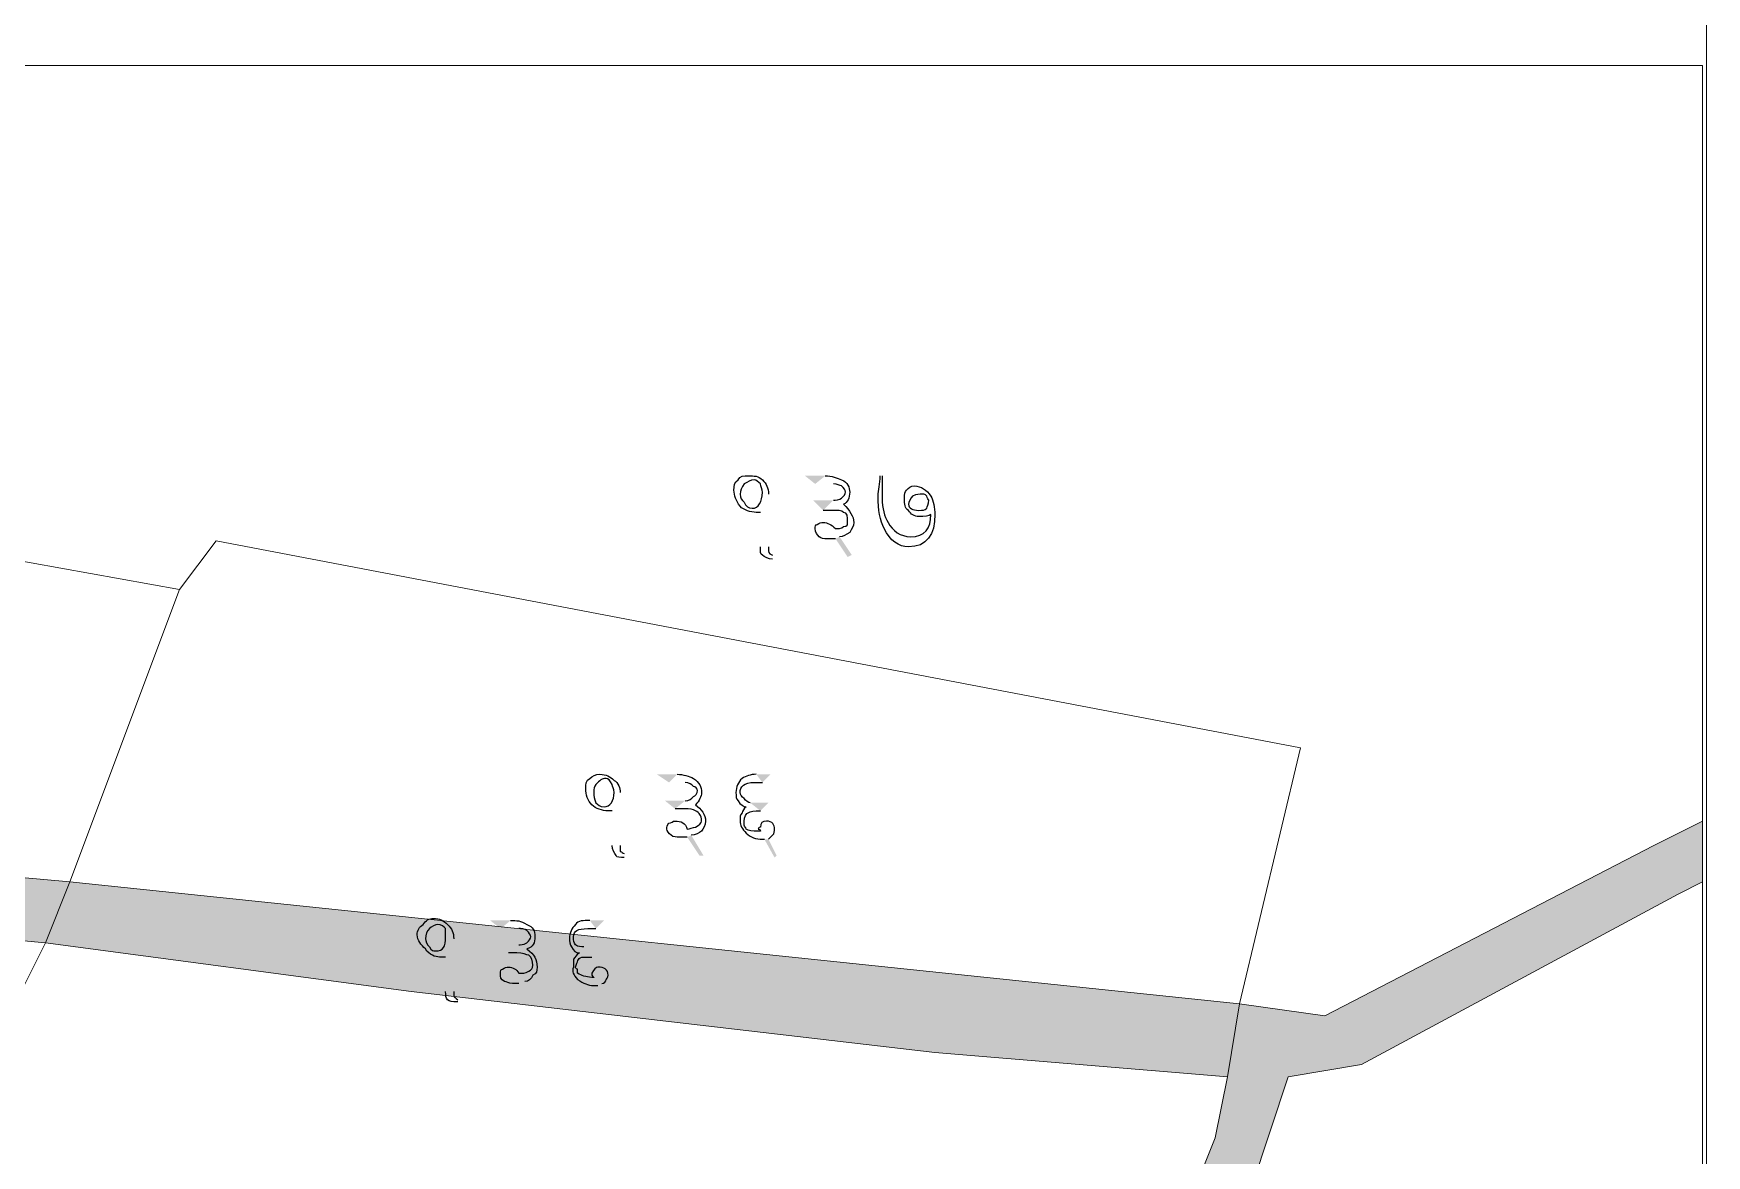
# Model space of a CAD drawing. Header units: inches. Extents: x 2 to 197762, y -33236 to 9.
# Drawn here: x 106914 to 107601, y -14534 to -14074 of the extents above; entities that cross this region are included whole.
import ezdxf

# ---------------------------------------------------------------- set-up
doc = ezdxf.new("R2010")
doc.units = ezdxf.units.IN
doc.header["$LTSCALE"] = 5
doc.header["$MEASUREMENT"] = 0
doc.layers.add('PDF_Geometry', color=7, linetype='Continuous')
doc.layers.add('PDF_Solid Fills', color=7, linetype='Continuous')

msp = doc.modelspace()

# ---------------------------------------------------------------- hatches: boundary and pattern name
at = {"layer": 'PDF_Solid Fills', "true_color": 0xc3c3c3, "transparency": 33554531}
h = msp.add_hatch(color=9, dxfattribs=at)
h.paths.add_polyline_path([(106694.44, -15126.79), (106604.44, -15721.79), (106569.44, -15706.79), (106524.44, -16036.79), (106479.44, -16016.79), (106579.44, -15311.79), (106609.44, -15086.79), (106614.44, -15086.79)], flags=0)
h.paths.add_polyline_path([(106664.44, -15091.79), (106894.44, -15206.79), (107119.44, -15326.79), (107144.44, -15336.79), (107159.44, -15346.79), (107419.44, -15361.79), (107574.44, -15371.79), (107599.44, -15371.79), (107599.44, -15411.79), (107444.44, -15396.79), (107224.44, -15376.79), (107149.44, -15366.79), (107144.44, -15366.79), (106954.44, -15266.79), (106724.44, -15146.79), (106694.44, -15126.79), (106614.44, -15086.79), (106609.44, -15086.79), (106399.44, -15036.79), (106154.44, -14981.79), (105919.44, -14936.79), (105889.44, -14921.79), (105639.44, -14811.79), (105609.44, -14796.79), (105449.44, -14726.79), (105379.44, -14696.79), (105389.44, -14671.79), (105664.44, -14796.79), (105924.44, -14911.79), (106029.44, -14936.79), (106259.44, -14981.79), (106479.44, -15031.79), (106624.44, -15071.79)], flags=0)
h.paths.add_polyline_path([(105234.44, -14616.79), (105219.44, -14646.79), (105164.44, -14746.79), (105149.44, -14861.79), (105124.44, -15061.79), (105129.44, -15086.79), (105154.44, -15206.79), (105194.44, -15206.79), (105214.44, -15296.79), (105274.44, -15571.79), (105314.44, -15636.79), (105409.44, -15811.79), (105524.44, -15976.79), (105574.44, -16051.79), (105599.44, -16246.79), (105624.44, -16436.79), (105614.44, -16621.79), (105629.44, -16691.79), (105924.44, -16711.79), (105979.44, -16761.79), (106374.44, -16806.79), (106534.44, -16811.79), (106829.44, -16821.79), (106949.44, -16826.79), (106954.44, -16826.79), (107099.44, -16801.79), (107164.44, -16781.79), (107374.44, -16721.79), (107424.44, -16706.79), (107599.44, -16706.79), (107599.44, -16756.79), (107179.44, -16816.79), (107159.44, -16816.79), (107134.44, -16821.79), (107129.44, -16826.79), (106989.44, -16851.79), (106774.44, -16851.79), (106704.44, -16851.79), (106459.44, -16851.79), (106429.44, -16851.79), (106194.44, -16826.79), (105994.44, -16806.79), (105949.44, -16796.79), (105954.44, -17081.79), (105949.44, -17331.79), (105999.44, -17421.79), (105939.44, -17421.79), (105879.44, -17301.79), (105889.44, -17116.79), (105894.44, -17071.79), (105899.44, -16751.79), (105729.44, -16741.79), (105574.44, -16731.79), (105594.44, -16681.79), (105584.44, -16676.79), (105579.44, -16501.79), (105574.44, -16356.79), (105569.44, -16306.79), (105534.44, -16106.79), (105494.44, -16056.79), (105374.44, -15956.79), (105284.44, -15966.79), (105179.44, -15981.79), (105004.44, -16006.79), (104924.44, -16006.79), (104819.44, -16061.79), (104654.44, -16046.79), (104364.44, -16021.79), (103959.44, -15986.79), (103864.44, -15961.79), (103864.44, -15826.79), (103994.44, -15841.79), (104104.44, -15841.79), (104109.44, -15911.79), (104154.44, -15916.79), (104374.44, -15946.79), (104484.44, -15951.79), (104634.44, -15956.79), (104909.44, -15971.79), (104914.44, -15971.79), (104969.44, -15951.79), (105364.44, -15916.79), (105214.44, -15581.79), (105214.44, -15576.79), (105079.44, -15226.79), (105054.44, -15216.79), (105029.44, -15036.79), (105069.44, -15031.79), (105059.44, -14881.79), (105069.44, -14741.79), (105079.44, -14621.79), (105064.44, -14576.79)], flags=0)
h.paths.add_polyline_path([(107409.44, -14471.79), (107404.44, -14501.79), (107284.44, -14491.79), (107069.44, -14466.79), (106919.44, -14446.79), (106929.44, -14421.79)], flags=0)
h.paths.add_polyline_path([(106929.44, -14421.79), (106919.44, -14446.79), (106864.44, -14441.79), (106614.44, -14381.79), (106569.44, -14351.79), (106574.44, -14326.79), (106634.44, -14361.79), (106874.44, -14416.79)], flags=0)
h.paths.add_polyline_path([(107599.44, -14421.79), (107589.44, -14426.79), (107459.44, -14496.79), (107429.44, -14501.79), (107414.44, -14546.79), (107409.44, -14556.79), (107359.44, -14736.79), (107359.44, -14766.79), (107329.44, -14836.79), (107314.44, -14876.79), (107159.44, -15296.79), (107144.44, -15336.79), (107119.44, -15326.79), (107174.44, -15196.79), (107184.44, -15141.79), (107194.44, -15111.79), (107239.44, -15006.79), (107309.44, -14836.79), (107324.44, -14796.79), (107319.44, -14791.79), (107349.44, -14651.79), (107399.44, -14526.79), (107404.44, -14501.79), (107409.44, -14471.79), (107444.44, -14476.79), (107579.44, -14406.79), (107599.44, -14396.79)], flags=0)
h.paths.add_polyline_path([(103864.44, -14636.79), (103899.44, -14651.79), (104019.44, -14691.79), (104204.44, -14746.79), (104479.44, -14801.79), (104474.44, -14821.79), (104529.44, -14871.79), (104594.44, -14881.79), (104739.44, -14896.79), (104739.44, -14936.79), (104494.44, -14901.79), (104484.44, -14866.79), (104464.44, -14856.79), (104274.44, -14811.79), (104224.44, -14806.79), (104114.44, -14761.79), (104074.44, -14746.79), (103864.44, -14666.79)], flags=0)
h.paths.add_polyline_path([(103864.44, -17336.79), (103909.44, -17361.79), (104019.44, -17381.79), (104229.44, -17421.79), (103904.44, -17421.79), (103864.44, -17411.79)], flags=0)
h.paths.add_polyline_path([(105549.44, -14296.79), (105384.44, -14576.79), (105429.44, -14596.79), (105389.44, -14671.79), (105379.44, -14696.79), (105234.44, -14616.79), (105064.44, -14576.79), (105024.44, -14521.79), (104974.44, -14471.79), (104914.44, -14416.79), (104734.44, -14276.79), (104609.44, -14181.79), (104324.44, -14116.79), (104199.44, -14086.79), (104814.44, -14086.79), (104999.44, -14241.79), (104999.44, -14251.79), (105339.44, -14401.79), (105469.44, -14116.79), (105479.44, -14086.79), (105484.44, -14086.79), (105609.44, -14086.79), (105549.44, -14231.79), (105569.44, -14251.79)], flags=0)
h.paths.add_polyline_path([(106574.44, -14326.79), (106569.44, -14351.79), (106404.44, -14251.79), (106219.44, -14261.79), (106049.44, -14251.79), (105969.44, -14246.79), (105949.44, -14206.79), (105889.44, -14086.79), (105914.44, -14086.79), (105994.44, -14221.79), (106184.44, -14241.79), (106399.44, -14221.79)], flags=0)
h = msp.add_hatch(color=9, dxfattribs=at)
h.paths.add_polyline_path([(106694.44, -15126.79), (106604.44, -15721.79), (106569.44, -15706.79), (106524.44, -16036.79), (106479.44, -16016.79), (106579.44, -15311.79), (106609.44, -15086.79), (106614.44, -15086.79)], flags=0)
h.paths.add_polyline_path([(106664.44, -15091.79), (106894.44, -15206.79), (107119.44, -15326.79), (107144.44, -15336.79), (107159.44, -15346.79), (107419.44, -15361.79), (107574.44, -15371.79), (107599.44, -15371.79), (107599.44, -15411.79), (107444.44, -15396.79), (107224.44, -15376.79), (107149.44, -15366.79), (107144.44, -15366.79), (106954.44, -15266.79), (106724.44, -15146.79), (106694.44, -15126.79), (106614.44, -15086.79), (106609.44, -15086.79), (106399.44, -15036.79), (106154.44, -14981.79), (105919.44, -14936.79), (105889.44, -14921.79), (105639.44, -14811.79), (105609.44, -14796.79), (105449.44, -14726.79), (105379.44, -14696.79), (105389.44, -14671.79), (105664.44, -14796.79), (105924.44, -14911.79), (106029.44, -14936.79), (106259.44, -14981.79), (106479.44, -15031.79), (106624.44, -15071.79)], flags=0)
h.paths.add_polyline_path([(105234.44, -14616.79), (105219.44, -14646.79), (105164.44, -14746.79), (105149.44, -14861.79), (105124.44, -15061.79), (105129.44, -15086.79), (105154.44, -15206.79), (105194.44, -15206.79), (105214.44, -15296.79), (105274.44, -15571.79), (105314.44, -15636.79), (105409.44, -15811.79), (105524.44, -15976.79), (105574.44, -16051.79), (105599.44, -16246.79), (105624.44, -16436.79), (105614.44, -16621.79), (105629.44, -16691.79), (105924.44, -16711.79), (105979.44, -16761.79), (106374.44, -16806.79), (106534.44, -16811.79), (106829.44, -16821.79), (106949.44, -16826.79), (106954.44, -16826.79), (107099.44, -16801.79), (107164.44, -16781.79), (107374.44, -16721.79), (107424.44, -16706.79), (107599.44, -16706.79), (107599.44, -16756.79), (107179.44, -16816.79), (107159.44, -16816.79), (107134.44, -16821.79), (107129.44, -16826.79), (106989.44, -16851.79), (106774.44, -16851.79), (106704.44, -16851.79), (106459.44, -16851.79), (106429.44, -16851.79), (106194.44, -16826.79), (105994.44, -16806.79), (105949.44, -16796.79), (105954.44, -17081.79), (105949.44, -17331.79), (105999.44, -17421.79), (105939.44, -17421.79), (105879.44, -17301.79), (105889.44, -17116.79), (105894.44, -17071.79), (105899.44, -16751.79), (105729.44, -16741.79), (105574.44, -16731.79), (105594.44, -16681.79), (105584.44, -16676.79), (105579.44, -16501.79), (105574.44, -16356.79), (105569.44, -16306.79), (105534.44, -16106.79), (105494.44, -16056.79), (105374.44, -15956.79), (105284.44, -15966.79), (105179.44, -15981.79), (105004.44, -16006.79), (104924.44, -16006.79), (104819.44, -16061.79), (104654.44, -16046.79), (104364.44, -16021.79), (103959.44, -15986.79), (103864.44, -15961.79), (103864.44, -15826.79), (103994.44, -15841.79), (104104.44, -15841.79), (104109.44, -15911.79), (104154.44, -15916.79), (104374.44, -15946.79), (104484.44, -15951.79), (104634.44, -15956.79), (104909.44, -15971.79), (104914.44, -15971.79), (104969.44, -15951.79), (105364.44, -15916.79), (105214.44, -15581.79), (105214.44, -15576.79), (105079.44, -15226.79), (105054.44, -15216.79), (105029.44, -15036.79), (105069.44, -15031.79), (105059.44, -14881.79), (105069.44, -14741.79), (105079.44, -14621.79), (105064.44, -14576.79)], flags=0)
h.paths.add_polyline_path([(107409.44, -14471.79), (107404.44, -14501.79), (107284.44, -14491.79), (107069.44, -14466.79), (106919.44, -14446.79), (106929.44, -14421.79)], flags=0)
h.paths.add_polyline_path([(106929.44, -14421.79), (106919.44, -14446.79), (106864.44, -14441.79), (106614.44, -14381.79), (106569.44, -14351.79), (106574.44, -14326.79), (106634.44, -14361.79), (106874.44, -14416.79)], flags=0)
h.paths.add_polyline_path([(107599.44, -14421.79), (107589.44, -14426.79), (107459.44, -14496.79), (107429.44, -14501.79), (107414.44, -14546.79), (107409.44, -14556.79), (107359.44, -14736.79), (107359.44, -14766.79), (107329.44, -14836.79), (107314.44, -14876.79), (107159.44, -15296.79), (107144.44, -15336.79), (107119.44, -15326.79), (107174.44, -15196.79), (107184.44, -15141.79), (107194.44, -15111.79), (107239.44, -15006.79), (107309.44, -14836.79), (107324.44, -14796.79), (107319.44, -14791.79), (107349.44, -14651.79), (107399.44, -14526.79), (107404.44, -14501.79), (107409.44, -14471.79), (107444.44, -14476.79), (107579.44, -14406.79), (107599.44, -14396.79)], flags=0)
h.paths.add_polyline_path([(103864.44, -14636.79), (103899.44, -14651.79), (104019.44, -14691.79), (104204.44, -14746.79), (104479.44, -14801.79), (104474.44, -14821.79), (104529.44, -14871.79), (104594.44, -14881.79), (104739.44, -14896.79), (104739.44, -14936.79), (104494.44, -14901.79), (104484.44, -14866.79), (104464.44, -14856.79), (104274.44, -14811.79), (104224.44, -14806.79), (104114.44, -14761.79), (104074.44, -14746.79), (103864.44, -14666.79)], flags=0)
h.paths.add_polyline_path([(103864.44, -17336.79), (103909.44, -17361.79), (104019.44, -17381.79), (104229.44, -17421.79), (103904.44, -17421.79), (103864.44, -17411.79)], flags=0)
h.paths.add_polyline_path([(105549.44, -14296.79), (105384.44, -14576.79), (105429.44, -14596.79), (105389.44, -14671.79), (105379.44, -14696.79), (105234.44, -14616.79), (105064.44, -14576.79), (105024.44, -14521.79), (104974.44, -14471.79), (104914.44, -14416.79), (104734.44, -14276.79), (104609.44, -14181.79), (104324.44, -14116.79), (104199.44, -14086.79), (104814.44, -14086.79), (104999.44, -14241.79), (104999.44, -14251.79), (105339.44, -14401.79), (105469.44, -14116.79), (105479.44, -14086.79), (105484.44, -14086.79), (105609.44, -14086.79), (105549.44, -14231.79), (105569.44, -14251.79)], flags=0)
h.paths.add_polyline_path([(106574.44, -14326.79), (106569.44, -14351.79), (106404.44, -14251.79), (106219.44, -14261.79), (106049.44, -14251.79), (105969.44, -14246.79), (105949.44, -14206.79), (105889.44, -14086.79), (105914.44, -14086.79), (105994.44, -14221.79), (106184.44, -14241.79), (106399.44, -14221.79)], flags=0)
at = {"layer": 'PDF_Solid Fills', "transparency": 33554559}
h = msp.add_hatch(color=256, dxfattribs=at)
h.paths.add_polyline_path([(107216.11, -14262.62), (107216.11, -14284.29)], flags=0)
h.paths.add_polyline_path([(107217.78, -14287.62), (107217.78, -14289.29)], flags=0)
h.paths.add_polyline_path([(107235.28, -14258.45), (107231.11, -14255.12), (107239.44, -14255.12)], flags=0)
h.paths.add_polyline_path([(107245.28, -14280.12), (107250.28, -14287.62), (107248.61, -14288.45), (107243.61, -14280.95)], flags=0)
h.paths.add_polyline_path([(107238.61, -14269.29), (107234.44, -14265.12), (107242.78, -14265.12)], flags=0)
h.paths.add_polyline_path([(107261.94, -14255.12), (107262.78, -14255.12)], flags=0)
h.paths.add_polyline_path([(107282.78, -14270.95), (107282.78, -14270.95)], flags=0)
h = msp.add_hatch(color=256, dxfattribs=at)
h.paths.add_polyline_path([(107155.28, -14385.12), (107155.28, -14406.79)], flags=0)
h.paths.add_polyline_path([(107156.94, -14410.12), (107156.94, -14411.79)], flags=0)
h.paths.add_polyline_path([(107175.28, -14380.95), (107170.28, -14377.62), (107178.61, -14377.62)], flags=0)
h.paths.add_polyline_path([(107184.44, -14402.62), (107189.44, -14410.95), (107187.78, -14410.95), (107182.78, -14403.45)], flags=0)
h.paths.add_polyline_path([(107177.78, -14391.79), (107173.61, -14388.45), (107181.94, -14388.45)], flags=0)
h.paths.add_polyline_path([(107213.61, -14380.95), (107216.94, -14377.62), (107211.11, -14377.62)], flags=0)
h.paths.add_polyline_path([(107214.44, -14404.29), (107218.61, -14411.79), (107219.44, -14410.95), (107216.11, -14404.29)], flags=0)
h.paths.add_polyline_path([(107212.78, -14392.62), (107216.11, -14389.29), (107208.61, -14389.29)], flags=0)
h = msp.add_hatch(color=256, dxfattribs=at)
h.paths.add_polyline_path([(107086.94, -14445.12), (107086.94, -14466.79)], flags=0)
h.paths.add_polyline_path([(107088.61, -14470.12), (107088.61, -14470.95)], flags=0)
h.paths.add_polyline_path([(107106.11, -14440.95), (107101.94, -14437.62), (107110.28, -14437.62)], flags=0)
h.paths.add_polyline_path([(107116.11, -14462.62), (107121.11, -14470.12), (107119.44, -14470.95), (107113.61, -14463.45)], flags=0)
h.paths.add_polyline_path([(107109.44, -14450.95), (107105.28, -14447.62), (107113.61, -14447.62)], flags=0)
h.paths.add_polyline_path([(107145.28, -14440.95), (107148.61, -14437.62), (107142.78, -14437.62)], flags=0)
h.paths.add_polyline_path([(107146.11, -14464.29), (107150.28, -14470.95), (107151.11, -14470.12), (107147.78, -14463.45)], flags=0)
h.paths.add_polyline_path([(107143.61, -14452.62), (107146.94, -14448.45), (107140.28, -14448.45)], flags=0)

# ---------------------------------------------------------------- linework, layer by layer
at = {"layer": 'PDF_Geometry', "lineweight": 13}
msp.add_lwpolyline([(103863.61, -13751.79), (107601.11, -13751.79), (107601.11, -17423.45), (103863.61, -17423.45)], close=True, dxfattribs=at)
at = {"layer": 'PDF_Geometry', "lineweight": 9}
for points in [[(107599.44, -14396.79), (107579.44, -14406.79), (107444.44, -14476.79), (107409.44, -14471.79), (107434.44, -14366.79), (106989.44, -14281.79), (106974.44, -14301.79), (106779.44, -14266.79), (106604.44, -14236.79), (106574.44, -14326.79), (106399.44, -14221.79), (106184.44, -14241.79), (105994.44, -14221.79), (105914.44, -14086.79), (105929.44, -14086.79), (107599.44, -14086.79)], [(107599.44, -14396.79), (107579.44, -14406.79), (107444.44, -14476.79), (107409.44, -14471.79), (107434.44, -14366.79), (106989.44, -14281.79), (106974.44, -14301.79), (106779.44, -14266.79), (106604.44, -14236.79), (106574.44, -14326.79), (106399.44, -14221.79), (106184.44, -14241.79), (105994.44, -14221.79), (105914.44, -14086.79), (105929.44, -14086.79), (107599.44, -14086.79)], [(106974.44, -14301.79), (106929.44, -14421.79), (106874.44, -14416.79), (106634.44, -14361.79), (106574.44, -14326.79), (106604.44, -14236.79), (106779.44, -14266.79)], [(106974.44, -14301.79), (106929.44, -14421.79), (106874.44, -14416.79), (106634.44, -14361.79), (106574.44, -14326.79), (106604.44, -14236.79), (106779.44, -14266.79)], [(107409.44, -14471.79), (106929.44, -14421.79), (106974.44, -14301.79), (106989.44, -14281.79), (107434.44, -14366.79)], [(107409.44, -14471.79), (106929.44, -14421.79), (106974.44, -14301.79), (106989.44, -14281.79), (107434.44, -14366.79)], [(106929.44, -14421.79), (106919.44, -14446.79), (106864.44, -14441.79), (106614.44, -14381.79), (106569.44, -14351.79), (106574.44, -14326.79), (106634.44, -14361.79), (106874.44, -14416.79)], [(106929.44, -14421.79), (106919.44, -14446.79), (106864.44, -14441.79), (106614.44, -14381.79), (106569.44, -14351.79), (106574.44, -14326.79), (106634.44, -14361.79), (106874.44, -14416.79)], [(106919.44, -14446.79), (106909.44, -14466.79), (106844.44, -14626.79), (106844.44, -14636.79), (106654.44, -14596.79), (106504.44, -14561.79), (106499.44, -14561.79), (106569.44, -14351.79), (106614.44, -14381.79), (106864.44, -14441.79)], [(106919.44, -14446.79), (106909.44, -14466.79), (106844.44, -14626.79), (106844.44, -14636.79), (106654.44, -14596.79), (106504.44, -14561.79), (106499.44, -14561.79), (106569.44, -14351.79), (106614.44, -14381.79), (106864.44, -14441.79)], [(107409.44, -14471.79), (107404.44, -14501.79), (107284.44, -14491.79), (107069.44, -14466.79), (106919.44, -14446.79), (106929.44, -14421.79)], [(107409.44, -14471.79), (107404.44, -14501.79), (107284.44, -14491.79), (107069.44, -14466.79), (106919.44, -14446.79), (106929.44, -14421.79)], [(107599.44, -14671.79), (107414.44, -14546.79), (107429.44, -14501.79), (107459.44, -14496.79), (107589.44, -14426.79), (107599.44, -14421.79)], [(107599.44, -14671.79), (107414.44, -14546.79), (107429.44, -14501.79), (107459.44, -14496.79), (107589.44, -14426.79), (107599.44, -14421.79)], [(107404.44, -14501.79), (107399.44, -14526.79), (107349.44, -14651.79), (107319.44, -14791.79), (107324.44, -14796.79), (107309.44, -14836.79), (107094.44, -14756.79), (107099.44, -14731.79), (106839.44, -14646.79), (106844.44, -14636.79), (106844.44, -14626.79), (106909.44, -14466.79), (106919.44, -14446.79), (107069.44, -14466.79), (107284.44, -14491.79)], [(107404.44, -14501.79), (107399.44, -14526.79), (107349.44, -14651.79), (107319.44, -14791.79), (107324.44, -14796.79), (107309.44, -14836.79), (107094.44, -14756.79), (107099.44, -14731.79), (106839.44, -14646.79), (106844.44, -14636.79), (106844.44, -14626.79), (106909.44, -14466.79), (106919.44, -14446.79), (107069.44, -14466.79), (107284.44, -14491.79)]]:
    msp.add_lwpolyline(points, close=True, dxfattribs=at)
msp.add_lwpolyline([(107349.44, -14651.79), (107399.44, -14526.79), (107404.44, -14501.79), (107409.44, -14471.79), (107444.44, -14476.79), (107579.44, -14406.79), (107599.44, -14396.79), (107599.44, -14421.79), (107589.44, -14426.79), (107459.44, -14496.79), (107429.44, -14501.79), (107414.44, -14546.79)], dxfattribs=at)
msp.add_lwpolyline([(107349.44, -14651.79), (107399.44, -14526.79), (107404.44, -14501.79), (107409.44, -14471.79), (107444.44, -14476.79), (107579.44, -14406.79), (107599.44, -14396.79), (107599.44, -14421.79), (107589.44, -14426.79), (107459.44, -14496.79), (107429.44, -14501.79), (107414.44, -14546.79)], dxfattribs=at)
at = {"layer": 'PDF_Geometry', "lineweight": 25}
for points in [[(107203.61, -14256.79), (107204.44, -14255.12), (107206.11, -14255.12), (107207.78, -14255.12)], [(107207.78, -14255.12), (107210.28, -14255.12), (107211.94, -14255.12), (107213.61, -14256.79)], [(107239.44, -14255.12), (107241.94, -14255.12), (107244.44, -14255.95), (107246.11, -14256.79)], [(107261.11, -14263.45), (107261.11, -14260.95), (107261.94, -14258.45), (107261.94, -14255.12)], [(107262.78, -14255.12), (107262.78, -14255.95), (107262.78, -14257.62), (107262.78, -14259.29)], [(107201.94, -14260.95), (107201.94, -14259.29), (107201.94, -14257.62), (107203.61, -14256.79)], [(107204.44, -14267.62), (107202.78, -14265.12), (107201.94, -14263.45), (107201.94, -14260.95)], [(107206.11, -14258.45), (107205.28, -14260.12), (107204.44, -14260.95), (107204.44, -14262.62)], [(107210.28, -14256.79), (107208.61, -14256.79), (107207.78, -14257.62), (107206.11, -14258.45)], [(107209.44, -14268.45), (107211.94, -14268.45), (107213.61, -14265.95), (107213.61, -14261.79)], [(107212.78, -14258.45), (107211.94, -14257.62), (107211.11, -14256.79), (107210.28, -14256.79)], [(107213.61, -14261.79), (107213.61, -14260.95), (107212.78, -14259.29), (107212.78, -14258.45)], [(107213.61, -14256.79), (107215.28, -14258.45), (107216.11, -14260.12), (107216.11, -14262.62)], [(107246.11, -14259.29), (107245.28, -14259.29), (107244.44, -14258.45), (107242.78, -14258.45)], [(107246.11, -14256.79), (107248.61, -14257.62), (107249.44, -14260.12), (107249.44, -14261.79)], [(107247.78, -14261.79), (107247.78, -14260.95), (107246.94, -14260.12), (107246.11, -14259.29)], [(107246.11, -14264.29), (107246.94, -14263.45), (107247.78, -14262.62), (107247.78, -14261.79)], [(107249.44, -14261.79), (107249.44, -14264.29), (107248.61, -14265.95), (107246.94, -14266.79)], [(107262.78, -14259.29), (107262.78, -14261.79), (107262.78, -14263.45), (107262.78, -14264.29)], [(107271.94, -14264.29), (107271.94, -14262.62), (107271.94, -14261.79), (107272.78, -14260.95)], [(107272.78, -14260.95), (107273.61, -14260.12), (107274.44, -14259.29), (107276.11, -14259.29)], [(107276.11, -14259.29), (107278.61, -14259.29), (107281.11, -14260.95), (107282.78, -14263.45)], [(107204.44, -14262.62), (107204.44, -14264.29), (107205.28, -14265.12), (107206.11, -14265.95)], [(107211.11, -14270.12), (107208.61, -14270.12), (107206.11, -14269.29), (107204.44, -14267.62)], [(107206.11, -14265.95), (107206.94, -14267.62), (107207.78, -14268.45), (107209.44, -14268.45)], [(107242.78, -14265.12), (107243.61, -14265.12), (107245.28, -14265.12), (107246.11, -14264.29)], [(107246.94, -14266.79), (107249.44, -14269.29), (107251.11, -14271.79), (107251.11, -14274.29)], [(107263.61, -14276.79), (107261.94, -14273.45), (107261.11, -14269.29), (107261.11, -14263.45)], [(107262.78, -14264.29), (107262.78, -14268.45), (107263.61, -14271.79), (107265.28, -14274.29)], [(107273.61, -14269.29), (107271.94, -14268.45), (107271.94, -14266.79), (107271.94, -14264.29)], [(107275.28, -14263.45), (107274.44, -14264.29), (107273.61, -14265.95), (107273.61, -14266.79)], [(107273.61, -14266.79), (107273.61, -14268.45), (107275.28, -14269.29), (107277.78, -14269.29)], [(107279.44, -14262.62), (107277.78, -14262.62), (107276.94, -14262.62), (107275.28, -14263.45)], [(107277.78, -14269.29), (107279.44, -14269.29), (107280.28, -14269.29), (107281.11, -14268.45)], [(107281.11, -14263.45), (107280.28, -14262.62), (107280.28, -14262.62), (107279.44, -14262.62)], [(107281.94, -14265.12), (107281.94, -14265.12), (107281.11, -14264.29), (107281.11, -14263.45)], [(107281.11, -14268.45), (107281.11, -14267.62), (107281.94, -14266.79), (107281.94, -14265.12)], [(107282.78, -14263.45), (107283.61, -14265.12), (107284.44, -14268.45), (107284.44, -14270.95)], [(107212.78, -14270.12), (107211.94, -14270.12), (107211.11, -14270.12), (107211.11, -14270.12)], [(107235.28, -14276.79), (107235.28, -14275.95), (107235.28, -14275.12), (107236.11, -14275.12)], [(107236.11, -14275.12), (107236.94, -14274.29), (107237.78, -14274.29), (107238.61, -14274.29)], [(107240.28, -14269.29), (107239.44, -14269.29), (107238.61, -14269.29), (107238.61, -14269.29)], [(107238.61, -14274.29), (107240.28, -14274.29), (107241.94, -14275.12), (107243.61, -14276.79)], [(107241.94, -14269.29), (107241.94, -14269.29), (107241.11, -14269.29), (107240.28, -14269.29)], [(107246.94, -14270.12), (107246.11, -14269.29), (107244.44, -14269.29), (107241.94, -14269.29)], [(107248.61, -14274.29), (107248.61, -14271.79), (107248.61, -14270.12), (107246.94, -14270.12)], [(107246.94, -14275.95), (107248.61, -14275.95), (107248.61, -14275.12), (107248.61, -14274.29)], [(107251.11, -14274.29), (107251.11, -14275.95), (107250.28, -14276.79), (107249.44, -14278.45)], [(107265.28, -14274.29), (107266.94, -14277.62), (107270.28, -14280.12), (107274.44, -14280.12)], [(107277.78, -14271.79), (107276.11, -14271.79), (107274.44, -14270.95), (107273.61, -14269.29)], [(107284.44, -14270.95), (107284.44, -14279.29), (107281.11, -14284.29), (107273.61, -14284.29)], [(107274.44, -14280.12), (107280.28, -14280.12), (107282.78, -14276.79), (107282.78, -14270.95)], [(107282.78, -14270.95), (107281.94, -14271.79), (107280.28, -14271.79), (107277.78, -14271.79)], [(107236.94, -14280.12), (107236.11, -14279.29), (107235.28, -14278.45), (107235.28, -14276.79)], [(107240.28, -14280.95), (107238.61, -14280.95), (107237.78, -14280.95), (107236.94, -14280.12)], [(107243.61, -14280.95), (107242.78, -14280.95), (107241.11, -14280.95), (107240.28, -14280.95)], [(107243.61, -14276.79), (107244.44, -14276.79), (107246.11, -14276.79), (107246.94, -14275.95)], [(107249.44, -14278.45), (107247.78, -14279.29), (107246.94, -14280.12), (107245.28, -14280.12)], [(107273.61, -14284.29), (107269.44, -14284.29), (107266.11, -14281.79), (107263.61, -14276.79)], [(107213.61, -14287.62), (107212.78, -14287.62), (107212.78, -14285.95), (107212.78, -14284.29)], [(107217.78, -14289.29), (107216.11, -14289.29), (107214.44, -14288.45), (107213.61, -14287.62)], [(107216.11, -14284.29), (107216.11, -14285.12), (107216.11, -14285.95), (107216.11, -14285.95)], [(107216.11, -14285.95), (107216.11, -14286.79), (107216.94, -14287.62), (107217.78, -14287.62)], [(107142.78, -14379.29), (107143.61, -14378.45), (107145.28, -14377.62), (107146.94, -14377.62)], [(107146.94, -14377.62), (107149.44, -14377.62), (107151.11, -14378.45), (107152.78, -14380.12)], [(107178.61, -14377.62), (107181.11, -14377.62), (107183.61, -14378.45), (107185.28, -14379.29)], [(107211.11, -14377.62), (107208.61, -14377.62), (107206.94, -14378.45), (107205.28, -14379.29)], [(107141.11, -14383.45), (107141.11, -14381.79), (107141.11, -14380.12), (107142.78, -14379.29)], [(107143.61, -14390.12), (107141.94, -14388.45), (107141.11, -14385.95), (107141.11, -14383.45)], [(107145.28, -14381.79), (107144.44, -14382.62), (107144.44, -14383.45), (107144.44, -14385.12)], [(107144.44, -14385.12), (107144.44, -14386.79), (107144.44, -14387.62), (107145.28, -14389.29)], [(107149.44, -14379.29), (107147.78, -14379.29), (107146.94, -14380.12), (107145.28, -14381.79)], [(107148.61, -14390.95), (107151.11, -14390.95), (107152.78, -14388.45), (107152.78, -14385.12)], [(107151.94, -14381.79), (107151.11, -14380.12), (107150.28, -14379.29), (107149.44, -14379.29)], [(107152.78, -14385.12), (107152.78, -14383.45), (107151.94, -14382.62), (107151.94, -14381.79)], [(107152.78, -14380.12), (107154.44, -14380.95), (107155.28, -14383.45), (107155.28, -14385.12)], [(107185.28, -14382.62), (107184.44, -14381.79), (107183.61, -14380.95), (107181.94, -14380.95)], [(107185.28, -14379.29), (107187.78, -14380.95), (107188.61, -14382.62), (107188.61, -14385.12)], [(107186.94, -14384.29), (107186.94, -14383.45), (107186.11, -14382.62), (107185.28, -14382.62)], [(107185.28, -14386.79), (107186.11, -14386.79), (107186.94, -14385.12), (107186.94, -14384.29)], [(107188.61, -14385.12), (107188.61, -14386.79), (107187.78, -14388.45), (107186.11, -14390.12)], [(107205.28, -14379.29), (107203.61, -14380.95), (107202.78, -14382.62), (107202.78, -14385.12)], [(107202.78, -14385.12), (107202.78, -14386.79), (107202.78, -14387.62), (107203.61, -14388.45)], [(107204.44, -14385.12), (107204.44, -14382.62), (107206.11, -14380.95), (107210.28, -14380.95)], [(107206.11, -14387.62), (107205.28, -14386.79), (107204.44, -14385.95), (107204.44, -14385.12)], [(107210.28, -14380.95), (107211.11, -14380.95), (107211.11, -14380.95), (107211.94, -14380.95)], [(107211.94, -14380.95), (107212.78, -14380.95), (107213.61, -14380.95), (107213.61, -14380.95)], [(107150.28, -14392.62), (107147.78, -14392.62), (107145.28, -14391.79), (107143.61, -14390.12)], [(107145.28, -14389.29), (107146.11, -14390.12), (107146.94, -14390.95), (107148.61, -14390.95)], [(107179.44, -14391.79), (107178.61, -14391.79), (107178.61, -14391.79), (107177.78, -14391.79)], [(107181.94, -14391.79), (107181.11, -14391.79), (107180.28, -14391.79), (107179.44, -14391.79)], [(107181.94, -14388.45), (107183.61, -14388.45), (107184.44, -14387.62), (107185.28, -14386.79)], [(107186.11, -14392.62), (107185.28, -14391.79), (107183.61, -14391.79), (107181.94, -14391.79)], [(107186.11, -14390.12), (107188.61, -14391.79), (107190.28, -14394.29), (107190.28, -14396.79)], [(107203.61, -14388.45), (107204.44, -14390.12), (107206.11, -14390.95), (107206.94, -14390.95)], [(107206.94, -14390.95), (107206.11, -14391.79), (107205.28, -14392.62), (107205.28, -14393.45)], [(107208.61, -14389.29), (107207.78, -14389.29), (107206.94, -14388.45), (107206.11, -14387.62)], [(107151.94, -14392.62), (107151.11, -14392.62), (107150.28, -14392.62), (107150.28, -14392.62)], [(107174.44, -14400.12), (107174.44, -14399.29), (107174.44, -14398.45), (107175.28, -14397.62)], [(107175.28, -14397.62), (107176.11, -14397.62), (107176.94, -14396.79), (107177.78, -14396.79)], [(107177.78, -14396.79), (107180.28, -14396.79), (107181.94, -14397.62), (107182.78, -14400.12)], [(107182.78, -14400.12), (107183.61, -14400.12), (107185.28, -14399.29), (107186.11, -14399.29)], [(107188.61, -14396.79), (107188.61, -14394.29), (107187.78, -14393.45), (107186.11, -14392.62)], [(107186.11, -14399.29), (107187.78, -14398.45), (107188.61, -14397.62), (107188.61, -14396.79)], [(107190.28, -14396.79), (107190.28, -14398.45), (107189.44, -14400.12), (107188.61, -14400.95)], [(107205.28, -14393.45), (107204.44, -14394.29), (107204.44, -14395.12), (107204.44, -14396.79)], [(107204.44, -14396.79), (107204.44, -14398.45), (107205.28, -14400.12), (107206.94, -14401.79)], [(107206.11, -14396.79), (107206.11, -14395.12), (107206.94, -14393.45), (107207.78, -14393.45)], [(107206.11, -14398.45), (107206.11, -14397.62), (107206.11, -14397.62), (107206.11, -14396.79)], [(107206.94, -14400.12), (107206.94, -14399.29), (107206.11, -14399.29), (107206.11, -14398.45)], [(107207.78, -14393.45), (107208.61, -14392.62), (107210.28, -14392.62), (107212.78, -14392.62)], [(107212.78, -14399.29), (107211.94, -14399.29), (107211.94, -14400.12), (107211.94, -14400.12)], [(107215.28, -14396.79), (107213.61, -14396.79), (107212.78, -14397.62), (107212.78, -14399.29)], [(107218.61, -14400.12), (107218.61, -14398.45), (107217.78, -14396.79), (107215.28, -14396.79)], [(107176.11, -14402.62), (107175.28, -14401.79), (107174.44, -14400.95), (107174.44, -14400.12)], [(107179.44, -14403.45), (107178.61, -14403.45), (107176.94, -14403.45), (107176.11, -14402.62)], [(107182.78, -14403.45), (107181.94, -14403.45), (107181.11, -14403.45), (107179.44, -14403.45)], [(107188.61, -14400.95), (107187.78, -14401.79), (107186.11, -14402.62), (107184.44, -14402.62)], [(107211.94, -14400.95), (107209.44, -14400.95), (107207.78, -14400.95), (107206.94, -14400.12)], [(107206.94, -14401.79), (107208.61, -14403.45), (107211.11, -14404.29), (107213.61, -14404.29)], [(107211.94, -14400.12), (107211.94, -14400.12), (107212.78, -14400.12), (107212.78, -14400.95)], [(107212.78, -14400.95), (107212.78, -14400.95), (107212.78, -14400.95), (107211.94, -14400.95)], [(107213.61, -14404.29), (107213.61, -14404.29), (107213.61, -14404.29), (107214.44, -14404.29)], [(107216.11, -14404.29), (107216.94, -14403.45), (107217.78, -14402.62), (107217.78, -14402.62)], [(107217.78, -14402.62), (107218.61, -14401.79), (107218.61, -14400.95), (107218.61, -14400.12)], [(107153.61, -14410.95), (107152.78, -14410.12), (107151.94, -14408.45), (107151.94, -14406.79)], [(107156.94, -14411.79), (107155.28, -14411.79), (107153.61, -14411.79), (107153.61, -14410.95)], [(107155.28, -14406.79), (107155.28, -14408.45), (107155.28, -14408.45), (107155.28, -14409.29)], [(107155.28, -14409.29), (107156.11, -14409.29), (107156.11, -14410.12), (107156.94, -14410.12)], [(107071.94, -14443.45), (107071.94, -14441.79), (107072.78, -14440.12), (107074.44, -14439.29)], [(107074.44, -14439.29), (107075.28, -14437.62), (107076.94, -14436.79), (107078.61, -14436.79)], [(107080.28, -14439.29), (107079.44, -14439.29), (107077.78, -14440.12), (107076.94, -14440.95)], [(107078.61, -14436.79), (107081.11, -14436.79), (107082.78, -14437.62), (107084.44, -14439.29)], [(107083.61, -14440.95), (107082.78, -14440.12), (107081.94, -14439.29), (107080.28, -14439.29)], [(107084.44, -14439.29), (107086.11, -14440.95), (107086.94, -14442.62), (107086.94, -14445.12)], [(107110.28, -14437.62), (107112.78, -14437.62), (107114.44, -14437.62), (107116.94, -14439.29)], [(107116.94, -14439.29), (107119.44, -14440.12), (107120.28, -14441.79), (107120.28, -14444.29)], [(107136.94, -14439.29), (107135.28, -14440.95), (107134.44, -14442.62), (107134.44, -14445.12)], [(107142.78, -14437.62), (107140.28, -14437.62), (107137.78, -14437.62), (107136.94, -14439.29)], [(107075.28, -14449.29), (107073.61, -14447.62), (107071.94, -14445.95), (107071.94, -14443.45)], [(107076.94, -14440.95), (107076.11, -14441.79), (107075.28, -14443.45), (107075.28, -14445.12)], [(107075.28, -14445.12), (107075.28, -14445.95), (107076.11, -14447.62), (107076.94, -14448.45)], [(107079.44, -14450.12), (107082.78, -14450.12), (107083.61, -14448.45), (107083.61, -14444.29)], [(107083.61, -14444.29), (107083.61, -14443.45), (107083.61, -14441.79), (107083.61, -14440.95)], [(107116.94, -14441.79), (107116.11, -14440.95), (107114.44, -14440.95), (107113.61, -14440.95)], [(107113.61, -14447.62), (107114.44, -14447.62), (107115.28, -14447.62), (107116.94, -14446.79)], [(107118.61, -14444.29), (107118.61, -14443.45), (107117.78, -14442.62), (107116.94, -14441.79)], [(107120.28, -14444.29), (107120.28, -14446.79), (107119.44, -14448.45), (107116.94, -14449.29)], [(107116.94, -14446.79), (107117.78, -14445.95), (107118.61, -14445.12), (107118.61, -14444.29)], [(107134.44, -14445.12), (107134.44, -14445.95), (107134.44, -14447.62), (107135.28, -14448.45)], [(107136.11, -14444.29), (107136.11, -14441.79), (107137.78, -14440.95), (107141.94, -14440.95)], [(107136.94, -14447.62), (107136.11, -14446.79), (107136.11, -14445.95), (107136.11, -14444.29)], [(107141.94, -14440.95), (107141.94, -14440.95), (107142.78, -14440.95), (107143.61, -14440.95)], [(107143.61, -14440.95), (107144.44, -14440.95), (107145.28, -14440.95), (107145.28, -14440.95)], [(107081.11, -14452.62), (107079.44, -14452.62), (107076.94, -14451.79), (107075.28, -14449.29)], [(107076.94, -14448.45), (107077.78, -14450.12), (107078.61, -14450.12), (107079.44, -14450.12)], [(107083.61, -14452.62), (107082.78, -14452.62), (107081.94, -14452.62), (107081.11, -14452.62)], [(107111.11, -14450.95), (107110.28, -14450.95), (107109.44, -14450.95), (107109.44, -14450.95)], [(107112.78, -14450.95), (107112.78, -14450.95), (107111.94, -14450.95), (107111.11, -14450.95)], [(107117.78, -14451.79), (107116.94, -14451.79), (107115.28, -14450.95), (107112.78, -14450.95)], [(107116.94, -14449.29), (107120.28, -14451.79), (107121.11, -14453.45), (107121.11, -14456.79)], [(107119.44, -14455.95), (107119.44, -14454.29), (107118.61, -14452.62), (107117.78, -14451.79)], [(107135.28, -14448.45), (107136.11, -14450.12), (107136.94, -14450.95), (107138.61, -14450.95)], [(107138.61, -14450.95), (107136.94, -14451.79), (107136.94, -14452.62), (107136.11, -14453.45)], [(107136.11, -14453.45), (107136.11, -14454.29), (107136.11, -14455.12), (107136.11, -14456.79)], [(107140.28, -14448.45), (107139.44, -14448.45), (107137.78, -14448.45), (107136.94, -14447.62)], [(107136.94, -14456.79), (107137.78, -14454.29), (107137.78, -14453.45), (107139.44, -14452.62)], [(107139.44, -14452.62), (107139.44, -14452.62), (107141.11, -14452.62), (107143.61, -14452.62)], [(107106.11, -14459.29), (107106.11, -14458.45), (107106.11, -14457.62), (107106.94, -14457.62)], [(107107.78, -14462.62), (107106.11, -14461.79), (107106.11, -14460.95), (107106.11, -14459.29)], [(107106.94, -14457.62), (107107.78, -14456.79), (107108.61, -14456.79), (107109.44, -14456.79)], [(107109.44, -14456.79), (107111.11, -14456.79), (107112.78, -14457.62), (107113.61, -14459.29)], [(107113.61, -14459.29), (107115.28, -14459.29), (107116.11, -14459.29), (107117.78, -14458.45)], [(107119.44, -14460.12), (107118.61, -14461.79), (107117.78, -14462.62), (107116.11, -14462.62)], [(107117.78, -14458.45), (107118.61, -14457.62), (107119.44, -14457.62), (107119.44, -14455.95)], [(107121.11, -14456.79), (107121.11, -14458.45), (107121.11, -14459.29), (107119.44, -14460.12)], [(107136.11, -14456.79), (107135.28, -14458.45), (107136.11, -14460.12), (107137.78, -14461.79)], [(107137.78, -14457.62), (107136.94, -14457.62), (107136.94, -14456.79), (107136.94, -14456.79)], [(107137.78, -14459.29), (107137.78, -14459.29), (107137.78, -14458.45), (107137.78, -14457.62)], [(107143.61, -14460.95), (107141.11, -14460.95), (107139.44, -14460.12), (107137.78, -14459.29)], [(107146.11, -14456.79), (107145.28, -14456.79), (107144.44, -14457.62), (107143.61, -14459.29)], [(107143.61, -14459.29), (107143.61, -14460.12), (107143.61, -14460.12), (107143.61, -14460.12)], [(107143.61, -14460.12), (107144.44, -14460.95), (107144.44, -14460.95), (107144.44, -14460.95)], [(107144.44, -14460.95), (107143.61, -14460.95), (107143.61, -14460.95), (107143.61, -14460.95)], [(107150.28, -14460.12), (107150.28, -14457.62), (107148.61, -14456.79), (107146.11, -14456.79)], [(107149.44, -14461.79), (107149.44, -14461.79), (107150.28, -14460.95), (107150.28, -14460.12)], [(107084.44, -14470.12), (107083.61, -14469.29), (107083.61, -14468.45), (107083.61, -14466.79)], [(107086.94, -14466.79), (107086.94, -14467.62), (107086.94, -14468.45), (107086.94, -14468.45)], [(107111.11, -14463.45), (107109.44, -14463.45), (107108.61, -14462.62), (107107.78, -14462.62)], [(107113.61, -14463.45), (107112.78, -14463.45), (107111.94, -14463.45), (107111.11, -14463.45)], [(107137.78, -14461.79), (107140.28, -14463.45), (107141.94, -14464.29), (107144.44, -14464.29)], [(107144.44, -14464.29), (107145.28, -14464.29), (107145.28, -14464.29), (107146.11, -14464.29)], [(107147.78, -14463.45), (107148.61, -14463.45), (107149.44, -14462.62), (107149.44, -14461.79)], [(107088.61, -14470.95), (107086.11, -14470.95), (107085.28, -14470.95), (107084.44, -14470.12)], [(107086.94, -14468.45), (107086.94, -14469.29), (107087.78, -14469.29), (107088.61, -14470.12)]]:
    msp.add_open_spline(points, degree=3, dxfattribs=at)

doc.saveas('drawing.dxf')
